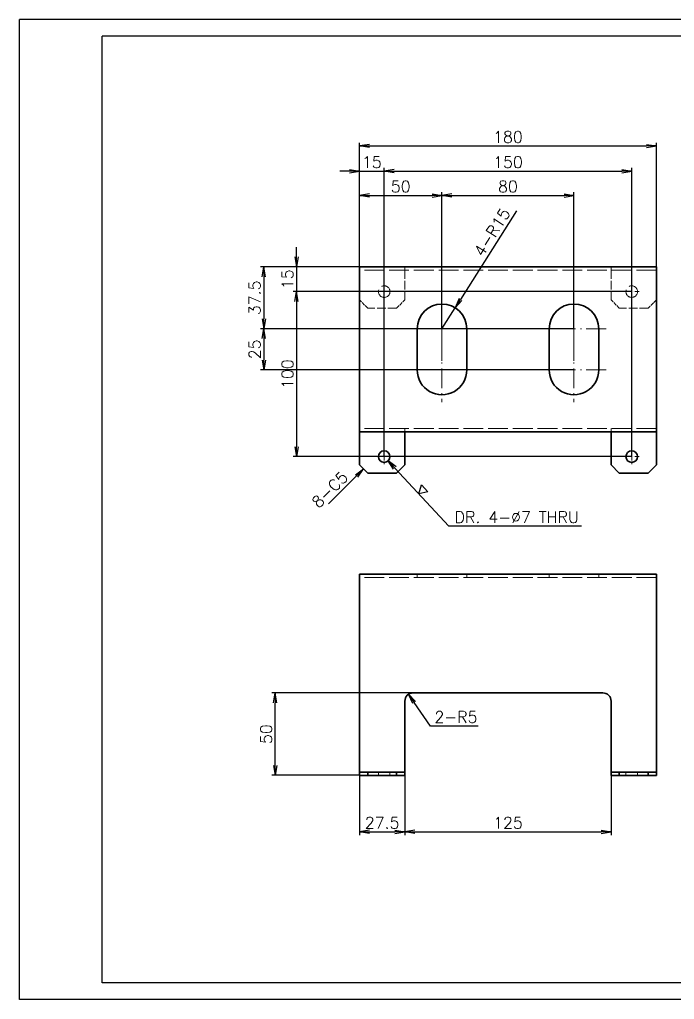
# Model space of a CAD drawing. Extents: x 0 to 18500, y -51 to 3802.
# Drawn here: x 17660 to 18057, y -5 to 589 of the extents above; entities that cross this region are included whole.
import ezdxf

# ---------------------------------------------------------------- set-up
doc = ezdxf.new("R2010")
doc.units = 0
doc.header["$MEASUREMENT"] = 0
for name, pattern in [('CENTER-HOKUTO', [23, 20, -1, 1, -1]), ('DASHDOT', [18.5, 12, -3, 0.5, -3]), ('DASHED', [15, 12, -3]), ('HIDDEN-HOKUTO', [3.8, 2.5, -1.3])]:
    doc.linetypes.add(name, pattern=pattern)
doc.layers.get('0').update_dxf_attribs({"linetype": 'CONTINUOUS'})
doc.layers.get('DEFPOINTS').update_dxf_attribs({"linetype": 'CONTINUOUS'})
for name, color, linetype in [('AM_7', 2, 'CENTER-HOKUTO'), ('AM_HID', 1, 'HIDDEN-HOKUTO'), ('AM_VIS', 7, 'CONTINUOUS'), ('WORD_DIM', 253, 'CONTINUOUS')]:
    doc.layers.add(name, color=color, linetype=linetype)
doc.styles.get("Standard").update_dxf_attribs({"font": 'romans.shx', "bigfont": 'bigfont.shx'})
doc.dimstyles.new('1-2', dxfattribs={"dimscale": 2, "dimtxt": 3.5, "dimasz": 3, "dimexe": 1, "dimexo": 0, "dimgap": 1, "dimtad": 3, "dimdsep": 46, "dimtxsty": 'Standard', "dimblk1": 'OPEN', "dimblk2": 'OPEN', "dimsah": 1, "dimcen": 0, "dimclrd": 256, "dimclre": 256, "dimclrt": 3, "dimadec": 0, "dimazin": 0, "dimtfac": 1, "dimtmove": 0, "dimatfit": 3, "dimldrblk": 'OPEN', "dimfxl": 0, "dimtolj": 1, "dimtzin": 0, "dimarcsym": 0})
doc.dimstyles.new('STANDARD1-2', dxfattribs={"dimscale": 2, "dimtxt": 3.5, "dimasz": 3, "dimexe": 1, "dimexo": 0, "dimgap": 1, "dimtad": 3, "dimdsep": 46, "dimtxsty": 'Standard', "dimblk1": 'OPEN', "dimblk2": 'OPEN', "dimsah": 1, "dimcen": 0, "dimclrd": 256, "dimclre": 256, "dimclrt": 3, "dimadec": 0, "dimazin": 0, "dimtfac": 1, "dimtmove": 0, "dimatfit": 3, "dimldrblk": 'OPEN', "dimfxl": 0, "dimtolj": 1, "dimtzin": 0, "dimarcsym": 0})

# ---------------------------------------------------------------- blocks, each defined once
blk = doc.blocks.new('_OPEN')
at = {"color": 0}
for p, q in [((-1, 0.167), (0, 0)), ((-1, -0.167), (0, 0)), ((0, 0), (-1, 0))]:
    blk.add_line(p, q, dxfattribs=at)
blk = doc.blocks.new('*D1498')
at = {"layer": 'DEFPOINTS', "color": 0, "linetype": 'Continuous'}
for p in [(17866.24, 438.95), (17828.1, 423.95), (18031.24, 423.95)]:
    blk.add_point(p, dxfattribs=at)
at = {"layer": 'WORD_DIM', "linetype": 'Continuous', "lineweight": -2}
for p, q in [((17828.1, 444.95), (17828.1, 450.95)), ((17866.24, 438.95), (17826.1, 438.95)), ((17828.1, 438.95), (17828.1, 423.95)), ((18031.24, 423.95), (17826.1, 423.95)), ((17828.1, 417.95), (17828.1, 411.95))]:
    blk.add_line(p, q, dxfattribs=at)
at = {"layer": 'WORD_DIM', "linetype": 'Continuous', "lineweight": -2, "xscale": 6, "yscale": 6, "zscale": 6}
for p, rotation in [((17828.1, 438.95), 270), ((17828.1, 423.95), 90)]:
    blk.add_blockref('_OPEN', p, dxfattribs=dict(at, rotation=rotation))
at = {"layer": 'WORD_DIM', "color": 3, "linetype": 'Continuous', "insert": (17822.6, 431.45), "char_height": 7, "attachment_point": 5, "rotation": 90}
blk.add_mtext('\\A1;15', dxfattribs=at)
blk = doc.blocks.new('*D1499')
at = {"layer": 'DEFPOINTS', "color": 0, "linetype": 'Continuous'}
for p in [(18031.24, 423.95), (17828.1, 323.95), (18031.24, 323.95)]:
    blk.add_point(p, dxfattribs=at)
at = {"layer": 'WORD_DIM', "linetype": 'Continuous', "lineweight": -2}
for p, q in [((18031.24, 423.95), (17826.1, 423.95)), ((17828.1, 417.95), (17828.1, 329.95)), ((18031.24, 323.95), (17826.1, 323.95))]:
    blk.add_line(p, q, dxfattribs=at)
at = {"layer": 'WORD_DIM', "linetype": 'Continuous', "lineweight": -2, "xscale": 6, "yscale": 6, "zscale": 6}
for p, rotation in [((17828.1, 423.95), 90), ((17828.1, 323.95), 270)]:
    blk.add_blockref('_OPEN', p, dxfattribs=dict(at, rotation=rotation))
at = {"layer": 'WORD_DIM', "color": 3, "linetype": 'Continuous', "insert": (17822.6, 373.95), "char_height": 7, "attachment_point": 5, "rotation": 90}
blk.add_mtext('\\A1;100', dxfattribs=at)
blk = doc.blocks.new('*D1500')
at = {"layer": 'DEFPOINTS', "color": 0, "linetype": 'Continuous'}
for p in [(17866.24, 438.95), (17808.26, 401.45), (17996.24, 401.45)]:
    blk.add_point(p, dxfattribs=at)
at = {"layer": 'WORD_DIM', "linetype": 'Continuous', "lineweight": -2}
for p, q in [((17866.24, 438.95), (17806.26, 438.95)), ((17808.26, 432.95), (17808.26, 407.45)), ((17996.24, 401.45), (17806.26, 401.45))]:
    blk.add_line(p, q, dxfattribs=at)
at = {"layer": 'WORD_DIM', "linetype": 'Continuous', "lineweight": -2, "xscale": 6, "yscale": 6, "zscale": 6}
for p, rotation in [((17808.26, 438.95), 90), ((17808.26, 401.45), 270)]:
    blk.add_blockref('_OPEN', p, dxfattribs=dict(at, rotation=rotation))
at = {"layer": 'WORD_DIM', "color": 3, "linetype": 'Continuous', "insert": (17802.76, 420.2), "char_height": 7, "attachment_point": 5, "rotation": 90}
blk.add_mtext('\\A1;37.5', dxfattribs=at)
blk = doc.blocks.new('*D1501')
at = {"layer": 'DEFPOINTS', "color": 0, "linetype": 'Continuous'}
for p in [(17996.24, 401.45), (17808.26, 376.45), (17996.24, 376.45)]:
    blk.add_point(p, dxfattribs=at)
at = {"layer": 'WORD_DIM', "linetype": 'Continuous', "lineweight": -2}
for p, q in [((17996.24, 401.45), (17806.26, 401.45)), ((17808.26, 395.45), (17808.26, 382.45)), ((17996.24, 376.45), (17806.26, 376.45))]:
    blk.add_line(p, q, dxfattribs=at)
at = {"layer": 'WORD_DIM', "linetype": 'Continuous', "lineweight": -2, "xscale": 6, "yscale": 6, "zscale": 6}
for p, rotation in [((17808.26, 401.45), 90), ((17808.26, 376.45), 270)]:
    blk.add_blockref('_OPEN', p, dxfattribs=dict(at, rotation=rotation))
at = {"layer": 'WORD_DIM', "color": 3, "linetype": 'Continuous', "insert": (17802.76, 388.95), "char_height": 7, "attachment_point": 5, "rotation": 90}
blk.add_mtext('\\A1;25', dxfattribs=at)
blk = doc.blocks.new('*D1502')
at = {"layer": 'DEFPOINTS', "color": 0, "linetype": 'Continuous'}
for p in [(18046.24, 512.24), (17866.24, 438.95), (18046.24, 438.95)]:
    blk.add_point(p, dxfattribs=at)
at = {"layer": 'WORD_DIM', "linetype": 'Continuous', "lineweight": -2}
for p, q in [((17866.24, 438.95), (17866.24, 514.24)), ((17872.24, 512.24), (18040.24, 512.24)), ((18046.24, 438.95), (18046.24, 514.24))]:
    blk.add_line(p, q, dxfattribs=at)
at = {"layer": 'WORD_DIM', "linetype": 'Continuous', "lineweight": -2, "xscale": 6, "yscale": 6, "zscale": 6, "rotation": 180}
blk.add_blockref('_OPEN', (17866.24, 512.24), dxfattribs=at)
at = {"layer": 'WORD_DIM', "linetype": 'Continuous', "lineweight": -2, "xscale": 6, "yscale": 6, "zscale": 6}
blk.add_blockref('_OPEN', (18046.24, 512.24), dxfattribs=at)
at = {"layer": 'WORD_DIM', "color": 3, "linetype": 'Continuous', "insert": (17956.24, 517.74), "char_height": 7, "attachment_point": 5}
blk.add_mtext('\\A1;180', dxfattribs=at)
blk = doc.blocks.new('*D1503')
at = {"layer": 'DEFPOINTS', "color": 0, "linetype": 'Continuous'}
for p in [(17881.24, 496.95), (17866.24, 438.95), (17881.24, 323.95)]:
    blk.add_point(p, dxfattribs=at)
at = {"layer": 'WORD_DIM', "linetype": 'Continuous', "lineweight": -2}
for p, q in [((17860.24, 496.95), (17854.24, 496.95)), ((17866.24, 438.95), (17866.24, 498.95)), ((17866.24, 496.95), (17881.24, 496.95)), ((17881.24, 323.95), (17881.24, 498.95)), ((17887.24, 496.95), (17893.24, 496.95))]:
    blk.add_line(p, q, dxfattribs=at)
at = {"layer": 'WORD_DIM', "linetype": 'Continuous', "lineweight": -2, "xscale": 6, "yscale": 6, "zscale": 6}
blk.add_blockref('_OPEN', (17866.24, 496.95), dxfattribs=at)
at = {"layer": 'WORD_DIM', "linetype": 'Continuous', "lineweight": -2, "xscale": 6, "yscale": 6, "zscale": 6, "rotation": 180}
blk.add_blockref('_OPEN', (17881.24, 496.95), dxfattribs=at)
at = {"layer": 'WORD_DIM', "color": 3, "linetype": 'Continuous', "insert": (17873.74, 502.45), "char_height": 7, "attachment_point": 5}
blk.add_mtext('\\A1;15', dxfattribs=at)
blk = doc.blocks.new('*D1504')
at = {"layer": 'DEFPOINTS', "color": 0, "linetype": 'Continuous'}
for p in [(18031.24, 496.95), (17881.28, 423.95), (18031.24, 323.95)]:
    blk.add_point(p, dxfattribs=at)
at = {"layer": 'WORD_DIM', "linetype": 'Continuous', "lineweight": -2}
for p, q in [((17881.28, 423.95), (17881.28, 498.95)), ((17887.28, 496.95), (18025.24, 496.95)), ((18031.24, 323.95), (18031.24, 498.95))]:
    blk.add_line(p, q, dxfattribs=at)
at = {"layer": 'WORD_DIM', "linetype": 'Continuous', "lineweight": -2, "xscale": 6, "yscale": 6, "zscale": 6, "rotation": 180}
blk.add_blockref('_OPEN', (17881.28, 496.95), dxfattribs=at)
at = {"layer": 'WORD_DIM', "linetype": 'Continuous', "lineweight": -2, "xscale": 6, "yscale": 6, "zscale": 6}
blk.add_blockref('_OPEN', (18031.24, 496.95), dxfattribs=at)
at = {"layer": 'WORD_DIM', "color": 3, "linetype": 'Continuous', "insert": (17956.26, 502.45), "char_height": 7, "attachment_point": 5}
blk.add_mtext('\\A1;150', dxfattribs=at)
blk = doc.blocks.new('*D1511')
at = {"layer": 'DEFPOINTS', "color": 0, "linetype": 'Continuous'}
for p in [(17924.24, 414.13), (17916.24, 401.45)]:
    blk.add_point(p, dxfattribs=at)
at = {"layer": 'WORD_DIM', "linetype": 'Continuous', "lineweight": -2}
for p, q in [((17961.34, 472.98), (17927.44, 419.21)), ((17916.24, 401.45), (17924.24, 414.13))]:
    blk.add_line(p, q, dxfattribs=at)
at = {"layer": 'WORD_DIM', "linetype": 'Continuous', "lineweight": -2, "xscale": 6, "yscale": 6, "zscale": 6, "rotation": 237.7722630610537}
blk.add_blockref('_OPEN', (17924.24, 414.13), dxfattribs=at)
at = {"layer": 'WORD_DIM', "color": 3, "linetype": 'Continuous', "insert": (17946.64, 459.98), "char_height": 7, "attachment_point": 5, "rotation": 57.77226}
blk.add_mtext('\\A1;4-R15', dxfattribs=at)
blk = doc.blocks.new('*D1512')
at = {"layer": 'DEFPOINTS', "color": 0, "linetype": 'Continuous'}
for p in [(17878.87, 326.51), (17883.62, 321.38)]:
    blk.add_point(p, dxfattribs=at)
at = {"layer": 'WORD_DIM', "linetype": 'Continuous', "lineweight": -2}
for p, q in [((17920.36, 281.71), (17887.7, 316.98)), ((18000.76, 281.71), (17920.36, 281.71))]:
    blk.add_line(p, q, dxfattribs=at)
at = {"layer": 'WORD_DIM', "linetype": 'Continuous', "lineweight": -2, "xscale": 6, "yscale": 6, "zscale": 6, "rotation": 132.8074206571595}
blk.add_blockref('_OPEN', (17883.62, 321.38), dxfattribs=at)
at = {"layer": 'WORD_DIM', "color": 3, "linetype": 'Continuous', "insert": (17961.56, 287.21), "char_height": 7, "attachment_point": 5}
blk.add_mtext('\\A1;DR. 4-∅7 THRU', dxfattribs=at)
blk = doc.blocks.new('*D1513')
at = {"layer": 'DEFPOINTS', "color": 0, "linetype": 'Continuous'}
for p in [(17893.74, 174.12), (17866.24, 130.71), (17893.74, 96.42)]:
    blk.add_point(p, dxfattribs=at)
at = {"layer": 'WORD_DIM', "linetype": 'Continuous', "lineweight": -2}
for p, q in [((17893.74, 174.12), (17893.74, 94.42)), ((17866.24, 130.71), (17866.24, 94.42)), ((17872.24, 96.42), (17887.74, 96.42))]:
    blk.add_line(p, q, dxfattribs=at)
at = {"layer": 'WORD_DIM', "linetype": 'Continuous', "lineweight": -2, "xscale": 6, "yscale": 6, "zscale": 6, "rotation": 180}
blk.add_blockref('_OPEN', (17866.24, 96.42), dxfattribs=at)
at = {"layer": 'WORD_DIM', "linetype": 'Continuous', "lineweight": -2, "xscale": 6, "yscale": 6, "zscale": 6}
blk.add_blockref('_OPEN', (17893.74, 96.42), dxfattribs=at)
at = {"layer": 'WORD_DIM', "color": 3, "linetype": 'Continuous', "insert": (17879.99, 101.92), "char_height": 7, "attachment_point": 5}
blk.add_mtext('\\A1;27.5', dxfattribs=at)
blk = doc.blocks.new('*D1514')
at = {"layer": 'DEFPOINTS', "color": 0, "linetype": 'Continuous'}
for p in [(17893.74, 130.71), (18018.74, 130.71), (18018.74, 96.42)]:
    blk.add_point(p, dxfattribs=at)
at = {"layer": 'WORD_DIM', "linetype": 'Continuous', "lineweight": -2}
for p, q in [((17893.74, 130.71), (17893.74, 94.42)), ((18018.74, 130.71), (18018.74, 94.42)), ((17899.74, 96.42), (18012.74, 96.42))]:
    blk.add_line(p, q, dxfattribs=at)
at = {"layer": 'WORD_DIM', "linetype": 'Continuous', "lineweight": -2, "xscale": 6, "yscale": 6, "zscale": 6, "rotation": 180}
blk.add_blockref('_OPEN', (17893.74, 96.42), dxfattribs=at)
at = {"layer": 'WORD_DIM', "linetype": 'Continuous', "lineweight": -2, "xscale": 6, "yscale": 6, "zscale": 6}
blk.add_blockref('_OPEN', (18018.74, 96.42), dxfattribs=at)
at = {"layer": 'WORD_DIM', "color": 3, "linetype": 'Continuous', "insert": (17956.24, 101.92), "char_height": 7, "attachment_point": 5}
blk.add_mtext('\\A1;125', dxfattribs=at)
blk = doc.blocks.new('*D1515')
at = {"layer": 'DEFPOINTS', "color": 0, "linetype": 'Continuous'}
for p in [(17815.19, 180.71), (17898.74, 180.71), (17866.24, 130.71)]:
    blk.add_point(p, dxfattribs=at)
at = {"layer": 'WORD_DIM', "linetype": 'Continuous', "lineweight": -2}
for p, q in [((17898.74, 180.71), (17813.19, 180.71)), ((17815.19, 136.71), (17815.19, 174.71)), ((17866.24, 130.71), (17813.19, 130.71))]:
    blk.add_line(p, q, dxfattribs=at)
at = {"layer": 'WORD_DIM', "linetype": 'Continuous', "lineweight": -2, "xscale": 6, "yscale": 6, "zscale": 6}
for p, rotation in [((17815.19, 180.71), 90), ((17815.19, 130.71), 270)]:
    blk.add_blockref('_OPEN', p, dxfattribs=dict(at, rotation=rotation))
at = {"layer": 'WORD_DIM', "color": 3, "linetype": 'Continuous', "insert": (17809.69, 155.71), "char_height": 7, "attachment_point": 5, "rotation": 90}
blk.add_mtext('\\A1;50', dxfattribs=at)
blk = doc.blocks.new('*D1516')
at = {"layer": 'DEFPOINTS', "color": 0, "linetype": 'Continuous'}
for p in [(17895.9, 179.82), (17898.74, 175.71)]:
    blk.add_point(p, dxfattribs=at)
at = {"layer": 'WORD_DIM', "linetype": 'Continuous', "lineweight": -2}
for p, q in [((17909.22, 160.55), (17899.31, 174.88)), ((17938.22, 160.55), (17909.22, 160.55))]:
    blk.add_line(p, q, dxfattribs=at)
at = {"layer": 'WORD_DIM', "linetype": 'Continuous', "lineweight": -2, "xscale": 6, "yscale": 6, "zscale": 6, "rotation": 124.6625072882162}
blk.add_blockref('_OPEN', (17895.9, 179.82), dxfattribs=at)
at = {"layer": 'WORD_DIM', "color": 3, "linetype": 'Continuous', "insert": (17924.72, 166.05), "char_height": 7, "attachment_point": 5}
blk.add_mtext('\\A1;2-R5', dxfattribs=at)
blk = doc.blocks.new('*D1591')
at = {"layer": 'DEFPOINTS', "color": 0, "linetype": 'Continuous'}
for p in [(17916.24, 482.17), (17866.24, 437.45), (17916.24, 401.45)]:
    blk.add_point(p, dxfattribs=at)
at = {"layer": 'WORD_DIM', "linetype": 'Continuous', "lineweight": -2}
for p, q in [((17866.24, 437.45), (17866.24, 484.17)), ((17872.24, 482.17), (17910.24, 482.17)), ((17916.24, 401.45), (17916.24, 484.17))]:
    blk.add_line(p, q, dxfattribs=at)
at = {"layer": 'WORD_DIM', "linetype": 'Continuous', "lineweight": -2, "xscale": 6, "yscale": 6, "zscale": 6, "rotation": 180}
blk.add_blockref('_OPEN', (17866.24, 482.17), dxfattribs=at)
at = {"layer": 'WORD_DIM', "linetype": 'Continuous', "lineweight": -2, "xscale": 6, "yscale": 6, "zscale": 6}
blk.add_blockref('_OPEN', (17916.24, 482.17), dxfattribs=at)
at = {"layer": 'WORD_DIM', "color": 3, "linetype": 'Continuous', "insert": (17891.24, 487.67), "char_height": 7, "attachment_point": 5}
blk.add_mtext('\\A1;50', dxfattribs=at)
blk = doc.blocks.new('*D1592')
at = {"layer": 'DEFPOINTS', "color": 0, "linetype": 'Continuous'}
for p in [(17996.24, 482.17), (17916.24, 401.45), (17996.24, 401.45)]:
    blk.add_point(p, dxfattribs=at)
at = {"layer": 'WORD_DIM', "linetype": 'Continuous', "lineweight": -2}
for p, q in [((17916.24, 401.45), (17916.24, 484.17)), ((17922.24, 482.17), (17990.24, 482.17)), ((17996.24, 401.45), (17996.24, 484.17))]:
    blk.add_line(p, q, dxfattribs=at)
at = {"layer": 'WORD_DIM', "linetype": 'Continuous', "lineweight": -2, "xscale": 6, "yscale": 6, "zscale": 6, "rotation": 180}
blk.add_blockref('_OPEN', (17916.24, 482.17), dxfattribs=at)
at = {"layer": 'WORD_DIM', "linetype": 'Continuous', "lineweight": -2, "xscale": 6, "yscale": 6, "zscale": 6}
blk.add_blockref('_OPEN', (17996.24, 482.17), dxfattribs=at)
at = {"layer": 'WORD_DIM', "color": 3, "linetype": 'Continuous', "insert": (17956.24, 487.67), "char_height": 7, "attachment_point": 5}
blk.add_mtext('\\A1;80', dxfattribs=at)

msp = doc.modelspace()

# ---------------------------------------------------------------- linework, layer by layer
at = {"color": 7, "lineweight": 35}
for p, q in [((18046.2444, 438.94507), (17866.2444, 438.94507)), ((17866.2444, 341.94507), (17866.2444, 435.94507)), ((18046.2444, 341.94507), (18046.2444, 435.94507)), ((17901.2444, 401.44507), (17901.2444, 376.44507)), ((17931.2444, 376.44507), (17931.2444, 401.44507)), ((17981.2444, 376.44507), (17981.2444, 401.44507)), ((18011.2444, 401.44507), (18011.2444, 376.44507)), ((18046.2444, 338.94507), (17866.2444, 338.94507)), ((18046.2444, 252.70508), (17866.2444, 252.70508)), ((17866.2444, 135.70508), (17866.2444, 249.70508)), ((18046.2444, 135.70508), (18046.2444, 249.70508)), ((17898.7444, 180.70508), (18013.7444, 180.70508)), ((17893.7444, 135.70508), (17893.7444, 175.70508)), ((18018.7444, 135.70508), (18018.7444, 175.70508))]:
    msp.add_line(p, q, dxfattribs=at)
at = {"color": 7, "lineweight": 35, "ltscale": 0.075}
for p, q in [((17866.2444, 438.94507), (17866.2444, 435.94507)), ((18046.2444, 438.94507), (18046.2444, 435.94507)), ((17866.2444, 341.94507), (17866.2444, 338.94507)), ((17866.2444, 338.94507), (17866.2444, 335.94507)), ((17893.7444, 338.94507), (17893.7444, 335.94507)), ((18018.7444, 338.94507), (18018.7444, 335.94507)), ((18046.2444, 341.94507), (18046.2444, 338.94507)), ((18046.2444, 338.94507), (18046.2444, 335.94507)), ((17866.2444, 252.70508), (17866.2444, 249.70508)), ((18046.2444, 252.70508), (18046.2444, 249.70508)), ((17866.2444, 135.70508), (17866.2444, 132.70508)), ((17893.7444, 135.70508), (17893.7444, 132.70508)), ((18018.7444, 135.70508), (18018.7444, 132.70508)), ((18046.2444, 135.70508), (18046.2444, 132.70508))]:
    msp.add_line(p, q, dxfattribs=at)
at = {"color": 7, "lineweight": 35, "ltscale": 0.425}
for p, q in [((17866.2444, 318.94507), (17866.2444, 335.94507)), ((17893.7444, 318.94507), (17893.7444, 335.94507)), ((18018.7444, 318.94507), (18018.7444, 335.94507)), ((18046.2444, 318.94507), (18046.2444, 335.94507))]:
    msp.add_line(p, q, dxfattribs=at)
at = {"color": 7, "lineweight": 35, "ltscale": 0.176777}
for p, q in [((17871.2444, 313.94507), (17866.2444, 318.94507)), ((17893.7444, 318.94507), (17888.7444, 313.94507)), ((18023.7444, 313.94507), (18018.7444, 318.94507)), ((18046.2444, 318.94507), (18041.2444, 313.94507))]:
    msp.add_line(p, q, dxfattribs=at)
at = {"color": 7, "lineweight": 35, "ltscale": 0.4375}
for p, q in [((17888.7444, 313.94507), (17871.2444, 313.94507)), ((18041.2444, 313.94507), (18023.7444, 313.94507)), ((17888.7444, 132.70508), (17871.2444, 132.70508)), ((17888.7444, 130.70508), (17871.2444, 130.70508)), ((18041.2444, 132.70508), (18023.7444, 132.70508)), ((18041.2444, 130.70508), (18023.7444, 130.70508))]:
    msp.add_line(p, q, dxfattribs=at)
at = {"color": 7, "lineweight": 35, "ltscale": 0.05}
for p, q in [((17866.2444, 130.70508), (17866.2444, 132.70508)), ((17871.2444, 130.70508), (17871.2444, 132.70508)), ((17888.7444, 130.70508), (17888.7444, 132.70508)), ((17893.7444, 130.70508), (17893.7444, 132.70508)), ((18018.7444, 130.70508), (18018.7444, 132.70508)), ((18023.7444, 130.70508), (18023.7444, 132.70508)), ((18041.2444, 130.70508), (18041.2444, 132.70508)), ((18046.2444, 130.70508), (18046.2444, 132.70508))]:
    msp.add_line(p, q, dxfattribs=at)
at = {"color": 7, "lineweight": 35, "ltscale": 0.125}
for p, q in [((17871.2444, 132.70508), (17866.2444, 132.70508)), ((17866.2444, 130.70508), (17871.2444, 130.70508)), ((17893.7444, 132.70508), (17888.7444, 132.70508)), ((17893.7444, 130.70508), (17888.7444, 130.70508)), ((18023.7444, 132.70508), (18018.7444, 132.70508)), ((18018.7444, 130.70508), (18023.7444, 130.70508)), ((18046.2444, 132.70508), (18041.2444, 132.70508)), ((18046.2444, 130.70508), (18041.2444, 130.70508))]:
    msp.add_line(p, q, dxfattribs=at)
at = {"color": 7, "lineweight": 35}
for centre in [(17881.2444, 323.94507), (18031.2444, 323.94507)]:
    msp.add_circle(centre, 3.5, dxfattribs=at)
for centre, radius, start, end in [((17916.2444, 401.44507), 15, 0, 179.99999499), ((17996.2444, 401.44507), 15, 0, 179.99999499), ((17916.2444, 376.44507), 15, 179.99999499, 0), ((17996.2444, 376.44507), 15, 179.99999499, 0), ((17898.7444, 175.70508), 5, 90.0000025, 180.00000501), ((18013.7444, 175.70508), 5, 0.00000004, 90.0000025)]:
    msp.add_arc(centre, radius, start, end, dxfattribs=at)
at = {"layer": 'AM_7', "color": 2, "linetype": 'DASHDOT', "lineweight": 13, "ltscale": 0.227499}
for p, q in [((17881.2444, 428.49506), (17881.2444, 419.39508)), ((18031.2444, 428.49506), (18031.2444, 419.39508)), ((17881.2444, 328.49506), (17881.2444, 319.39508)), ((18031.2444, 328.49506), (18031.2444, 319.39508))]:
    msp.add_line(p, q, dxfattribs=at)
at = {"layer": 'AM_7', "color": 2, "linetype": 'DASHDOT', "lineweight": 13, "ltscale": 0.22749}
for p, q in [((17885.79421, 423.94507), (17876.6946, 423.94507)), ((18035.79421, 423.94507), (18026.6946, 423.94507)), ((17885.79421, 323.94507), (17876.6946, 323.94507)), ((18035.79421, 323.94507), (18026.6946, 323.94507))]:
    msp.add_line(p, q, dxfattribs=at)
at = {"layer": 'AM_7', "color": 2, "linetype": 'DASHDOT', "lineweight": 13}
for p, q in [((17916.2444, 420.94507), (17916.2444, 381.94507)), ((17996.2444, 420.94507), (17996.2444, 381.94507)), ((17935.7444, 401.44507), (17896.7444, 401.44507)), ((18015.7444, 401.44507), (17976.7444, 401.44507)), ((17916.2444, 395.94507), (17916.2444, 356.94507)), ((17996.2444, 395.94507), (17996.2444, 356.94507)), ((17935.7444, 376.44507), (17896.7444, 376.44507)), ((18015.7444, 376.44507), (17976.7444, 376.44507))]:
    msp.add_line(p, q, dxfattribs=at)
at = {"layer": 'AM_HID', "color": 1, "linetype": 'DASHED', "lineweight": 13}
for p, q in [((18046.2444, 436.94507), (17866.2444, 436.94507)), ((18046.2444, 340.94507), (17866.2444, 340.94507)), ((18046.2444, 250.70508), (17866.2444, 250.70508))]:
    msp.add_line(p, q, dxfattribs=at)
at = {"layer": 'AM_HID', "color": 1, "linetype": 'DASHED', "lineweight": 13, "ltscale": 0.05}
for p, q in [((17893.7444, 438.94507), (17893.7444, 436.94507)), ((18018.7444, 438.94507), (18018.7444, 436.94507)), ((17893.7444, 340.94507), (17893.7444, 338.94507)), ((18018.7444, 340.94507), (18018.7444, 338.94507)), ((17901.2444, 250.70508), (17901.2444, 252.70508)), ((17931.2444, 250.70508), (17931.2444, 252.70508)), ((17981.2444, 250.70508), (17981.2444, 252.70508)), ((18011.2444, 250.70508), (18011.2444, 252.70508)), ((17871.2444, 130.70508), (17871.2444, 132.70508)), ((17877.7444, 132.70508), (17877.7444, 130.70508)), ((17877.7444, 132.70508), (17877.7444, 130.70508)), ((17884.7444, 132.70508), (17884.7444, 130.70508)), ((17884.7444, 132.70508), (17884.7444, 130.70508)), ((17888.7444, 130.70508), (17888.7444, 132.70508)), ((18023.7444, 130.70508), (18023.7444, 132.70508)), ((18027.7444, 132.70508), (18027.7444, 130.70508)), ((18027.7444, 132.70508), (18027.7444, 130.70508)), ((18034.7444, 132.70508), (18034.7444, 130.70508)), ((18034.7444, 132.70508), (18034.7444, 130.70508)), ((18041.2444, 130.70508), (18041.2444, 132.70508))]:
    msp.add_line(p, q, dxfattribs=at)
at = {"layer": 'AM_HID', "color": 1, "linetype": 'DASHED', "lineweight": 13, "ltscale": 0.025}
for p, q in [((17893.7444, 436.94507), (17893.7444, 435.94507)), ((18018.7444, 436.94507), (18018.7444, 435.94507))]:
    msp.add_line(p, q, dxfattribs=at)
at = {"layer": 'AM_HID', "color": 1, "linetype": 'DASHED', "lineweight": 13, "ltscale": 0.425}
for p, q in [((17893.7444, 418.94507), (17893.7444, 435.94507)), ((18018.7444, 418.94507), (18018.7444, 435.94507))]:
    msp.add_line(p, q, dxfattribs=at)
at = {"layer": 'AM_HID', "color": 1, "linetype": 'DASHED', "lineweight": 13, "ltscale": 0.176777}
for p, q in [((17871.2444, 413.94507), (17866.2444, 418.94507)), ((17888.7444, 413.94507), (17893.7444, 418.94507)), ((18023.7444, 413.94507), (18018.7444, 418.94507)), ((18046.2444, 418.94507), (18041.2444, 413.94507))]:
    msp.add_line(p, q, dxfattribs=at)
at = {"layer": 'AM_HID', "color": 1, "linetype": 'DASHED', "lineweight": 13, "ltscale": 0.4375}
for p, q in [((17888.7444, 413.94507), (17871.2444, 413.94507)), ((18041.2444, 413.94507), (18023.7444, 413.94507))]:
    msp.add_line(p, q, dxfattribs=at)
at = {"layer": 'AM_HID', "color": 1, "linetype": 'DASHED', "lineweight": 13}
for centre in [(17881.2444, 423.94507), (18031.2444, 423.94507)]:
    msp.add_circle(centre, 3.5, dxfattribs=at)
at = {"layer": 'AM_VIS', "linetype": 'Continuous'}
for p, q in [((18490.22703, 578.86842), (17710.22703, 578.86842)), ((17710.22703, 4.86842), (17710.22703, 578.86842)), ((18490.22703, 4.86842), (17710.22703, 4.86842))]:
    msp.add_line(p, q, dxfattribs=at)
at = {"layer": 'WORD_DIM', "linetype": 'Continuous'}
for p, q in [((17660.22703, -5.13158), (17660.22703, 588.86842)), ((18500.22703, 588.86842), (17660.22703, 588.86842)), ((18500.22703, -5.13158), (17660.22703, -5.13158))]:
    msp.add_line(p, q, dxfattribs=at)
at = {"layer": 'WORD_DIM', "color": 3, "linetype": 'Continuous'}
msp.add_lwpolyline([(17902.13489, 301.39126), (17903.84337, 306.91299), (17907.77109, 302.67254)], close=True, dxfattribs=at)

# ---------------------------------------------------------------- texts
msp.add_text('8-C5', height=7, rotation=45, dxfattribs=at).set_placement((17841.52995, 292.23061))

# ---------------------------------------------------------------- dimensions: what is measured, and where the dimension line sits
at = {"layer": 'WORD_DIM', "linetype": 'Continuous'}
for base, p1, p2, dimstyle, picture, middle in [((18046.2444, 512.2427), (17866.2444, 438.94507), (18046.2444, 438.94507), 'STANDARD1-2', '*D1502', (17956.2444, 517.7427)), ((17881.2444, 496.94543), (17866.2444, 438.94507), (17881.2444, 323.94507), 'STANDARD1-2', '*D1503', (17873.7444, 502.44543)), ((17916.2444, 482.16648), (17866.2444, 437.44507), (17916.2444, 401.44507), '1-2', '*D1591', (17891.2444, 487.66648)), ((17996.2444, 482.16648), (17916.2444, 401.44507), (17996.2444, 401.44507), '1-2', '*D1592', (17956.2444, 487.66648))]:
    dim = msp.add_linear_dim(base=base, p1=p1, p2=p2, dimstyle=dimstyle, dxfattribs=at)
    dim.commit()
    dim.dimension.update_dxf_attribs({"geometry": picture, "text_midpoint": middle})
for base, p1, p2, override, picture, middle in [((18031.2444, 496.94543), (17881.28304, 423.94507), (18031.2444, 323.94507), {"dimdec": 1}, '*D1504', (17956.26372, 502.44543)), ((17893.7444, 96.41595), (17866.2444, 130.70508), (17893.7444, 174.11698), {"dimtoh": 1, "dimtofl": 0}, '*D1513', (17879.9944, 101.91595)), ((18018.7444, 96.41595), (17893.7444, 130.70508), (18018.7444, 130.70508), {"dimtoh": 1, "dimtofl": 0}, '*D1514', (17956.2444, 101.91595))]:
    dim = msp.add_linear_dim(base=base, p1=p1, p2=p2, dimstyle='STANDARD1-2', override=override, dxfattribs=at)
    dim.commit()
    dim.dimension.update_dxf_attribs({"geometry": picture, "text_midpoint": middle})
dim = msp.add_radius_dim(center=(17916.2444, 401.44507), mpoint=(17924.24369, 414.1341), text='4-<>', dimstyle='STANDARD1-2', dxfattribs=at)
dim.commit()
dim.dimension.update_dxf_attribs({"geometry": '*D1511', "text_midpoint": (17951.297, 457.04793), "dimtype": 164})
for base, p1, p2, picture, middle in [((17828.09573, 423.94507), (17866.2444, 438.94507), (18031.2444, 423.94507), '*D1498', (17822.59573, 431.44507)), ((17808.25971, 401.44507), (17866.2444, 438.94507), (17996.2444, 401.44507), '*D1500', (17802.75971, 420.19507)), ((17828.09573, 323.94507), (18031.2444, 423.94507), (18031.2444, 323.94507), '*D1499', (17822.59573, 373.94507)), ((17808.25971, 376.44507), (17996.2444, 401.44507), (17996.2444, 376.44507), '*D1501', (17802.75971, 388.94507))]:
    dim = msp.add_linear_dim(base=base, p1=p1, p2=p2, angle=90, dimstyle='STANDARD1-2', dxfattribs=at)
    dim.commit()
    dim.dimension.update_dxf_attribs({"geometry": picture, "text_midpoint": middle})
dim = msp.add_diameter_dim_2p(p1=(17878.86603, 326.51282), p2=(17883.62278, 321.37733), text='DR. 4-<> THRU', dimstyle='STANDARD1-2', override={"dimtoh": 1, "dimtofl": 0}, dxfattribs=at)
dim.commit()
dim.dimension.update_dxf_attribs({"geometry": '*D1512', "text_midpoint": (17961.56085, 281.71413), "dimtype": 163})
dim = msp.add_linear_dim(base=(17815.19456, 180.70508), p1=(17866.2444, 130.70508), p2=(17898.7444, 180.70508), angle=90, dimstyle='STANDARD1-2', override={"dimtoh": 1, "dimtofl": 0}, dxfattribs=at)
dim.commit()
dim.dimension.update_dxf_attribs({"geometry": '*D1515', "text_midpoint": (17809.69456, 155.70508)})
dim = msp.add_radius_dim(center=(17898.7444, 175.70508), mpoint=(17895.9007, 179.81766), text='2-<>', dimstyle='STANDARD1-2', override={"dimtoh": 1, "dimtofl": 0, "dimtmove": 1}, dxfattribs=at)
dim.commit()
dim.dimension.update_dxf_attribs({"geometry": '*D1516', "text_midpoint": (17909.22191, 160.55247), "dimtype": 164})

# ---------------------------------------------------------------- leaders
msp.add_leader([(17868.7444, 316.44507), (17847.5312, 295.23187)], dimstyle='STANDARD1-2', dxfattribs=at)

doc.saveas('drawing.dxf')
